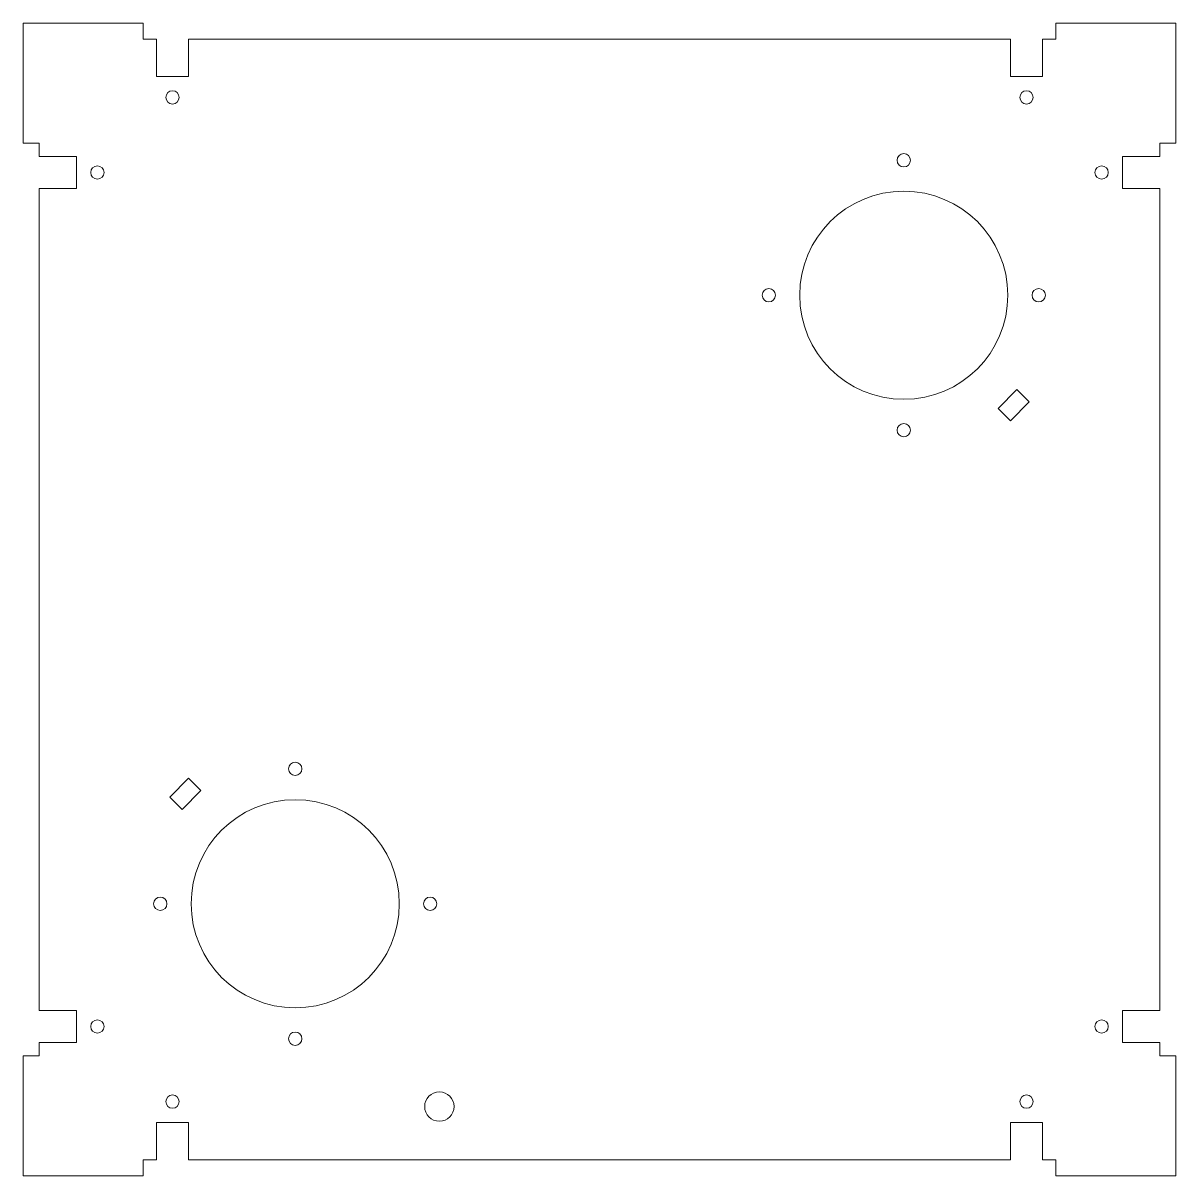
# Model space of a CAD drawing. Header units: millimetres. Extents: x -216 to 216, y -216 to 216.
import ezdxf

# ---------------------------------------------------------------- set-up
doc = ezdxf.new("R2010")
doc.units = ezdxf.units.MM

msp = doc.modelspace()

# ---------------------------------------------------------------- linework, layer by layer
at = {"color": 7, "linetype": 'Continuous', "lineweight": 15}
for p, q in [((-216, 216), (-216, 171)), ((-171, 216), (-216, 216)), ((-171, 210), (-171, 216)), ((171, 216), (171, 210)), ((216, 216), (171, 216)), ((216, 171), (216, 216)), ((-166, 210), (-171, 210)), ((-166, 210), (-166, 196)), ((-154, 196), (-154, 210)), ((154, 210), (-154, 210)), ((154, 210), (154, 196)), ((166, 196), (166, 210)), ((171, 210), (166, 210)), ((-166, 196), (-154, 196)), ((154, 196), (166, 196)), ((-216, 171), (-210, 171)), ((-210, 171), (-210, 166)), ((210, 171), (216, 171)), ((210, 166), (210, 171)), ((-196, 166), (-210, 166)), ((-196, 154), (-196, 166)), ((210, 166), (196, 166)), ((196, 166), (196, 154)), ((-210, 154), (-196, 154)), ((-210, 154), (-210, -154)), ((196, 154), (210, 154)), ((210, -154), (210, 154)), ((156.44, 78.65), (149.37, 71.58)), ((161.03, 74.06), (156.44, 78.65)), ((153.96, 66.99), (161.03, 74.06)), ((149.37, 71.58), (153.96, 66.99)), ((-153.96, -66.99), (-161.03, -74.06)), ((-149.37, -71.58), (-153.96, -66.99)), ((-156.44, -78.65), (-149.37, -71.58)), ((-161.03, -74.06), (-156.44, -78.65)), ((-196, -154), (-210, -154)), ((-196, -166), (-196, -154)), ((210, -154), (196, -154)), ((196, -154), (196, -166)), ((-210, -166), (-196, -166)), ((-210, -166), (-210, -171)), ((196, -166), (210, -166)), ((210, -171), (210, -166)), ((-216, -171), (-216, -216)), ((-210, -171), (-216, -171)), ((216, -171), (210, -171)), ((216, -216), (216, -171)), ((-154, -196), (-166, -196)), ((-166, -196), (-166, -210)), ((-154, -210), (-154, -196)), ((166, -196), (154, -196)), ((154, -196), (154, -210)), ((166, -210), (166, -196)), ((-171, -216), (-171, -210)), ((-171, -210), (-166, -210)), ((-154, -210), (154, -210)), ((166, -210), (171, -210)), ((171, -210), (171, -216)), ((-216, -216), (-171, -216)), ((171, -216), (216, -216))]:
    msp.add_line(p, q, dxfattribs=at)
for centre, radius in [((-160, 188.16), 2.5), ((160, 188.16), 2.5), ((114.01, 164.57), 2.5), ((-188.16, 160), 2.5), ((188.16, 160), 2.5), ((114.01, 114.01), 39), ((63.45, 114.01), 2.5), ((164.57, 114.01), 2.5), ((114.01, 63.45), 2.5), ((-114.01, -63.45), 2.5), ((-114.01, -114.01), 39), ((-164.57, -114.01), 2.5), ((-63.45, -114.01), 2.5), ((-188.16, -160), 2.5), ((188.16, -160), 2.5), ((-114.01, -164.57), 2.5), ((-160, -188.16), 2.5), ((-60, -190), 5.5), ((160, -188.16), 2.5)]:
    msp.add_circle(centre, radius, dxfattribs=at)

doc.saveas('drawing.dxf')
